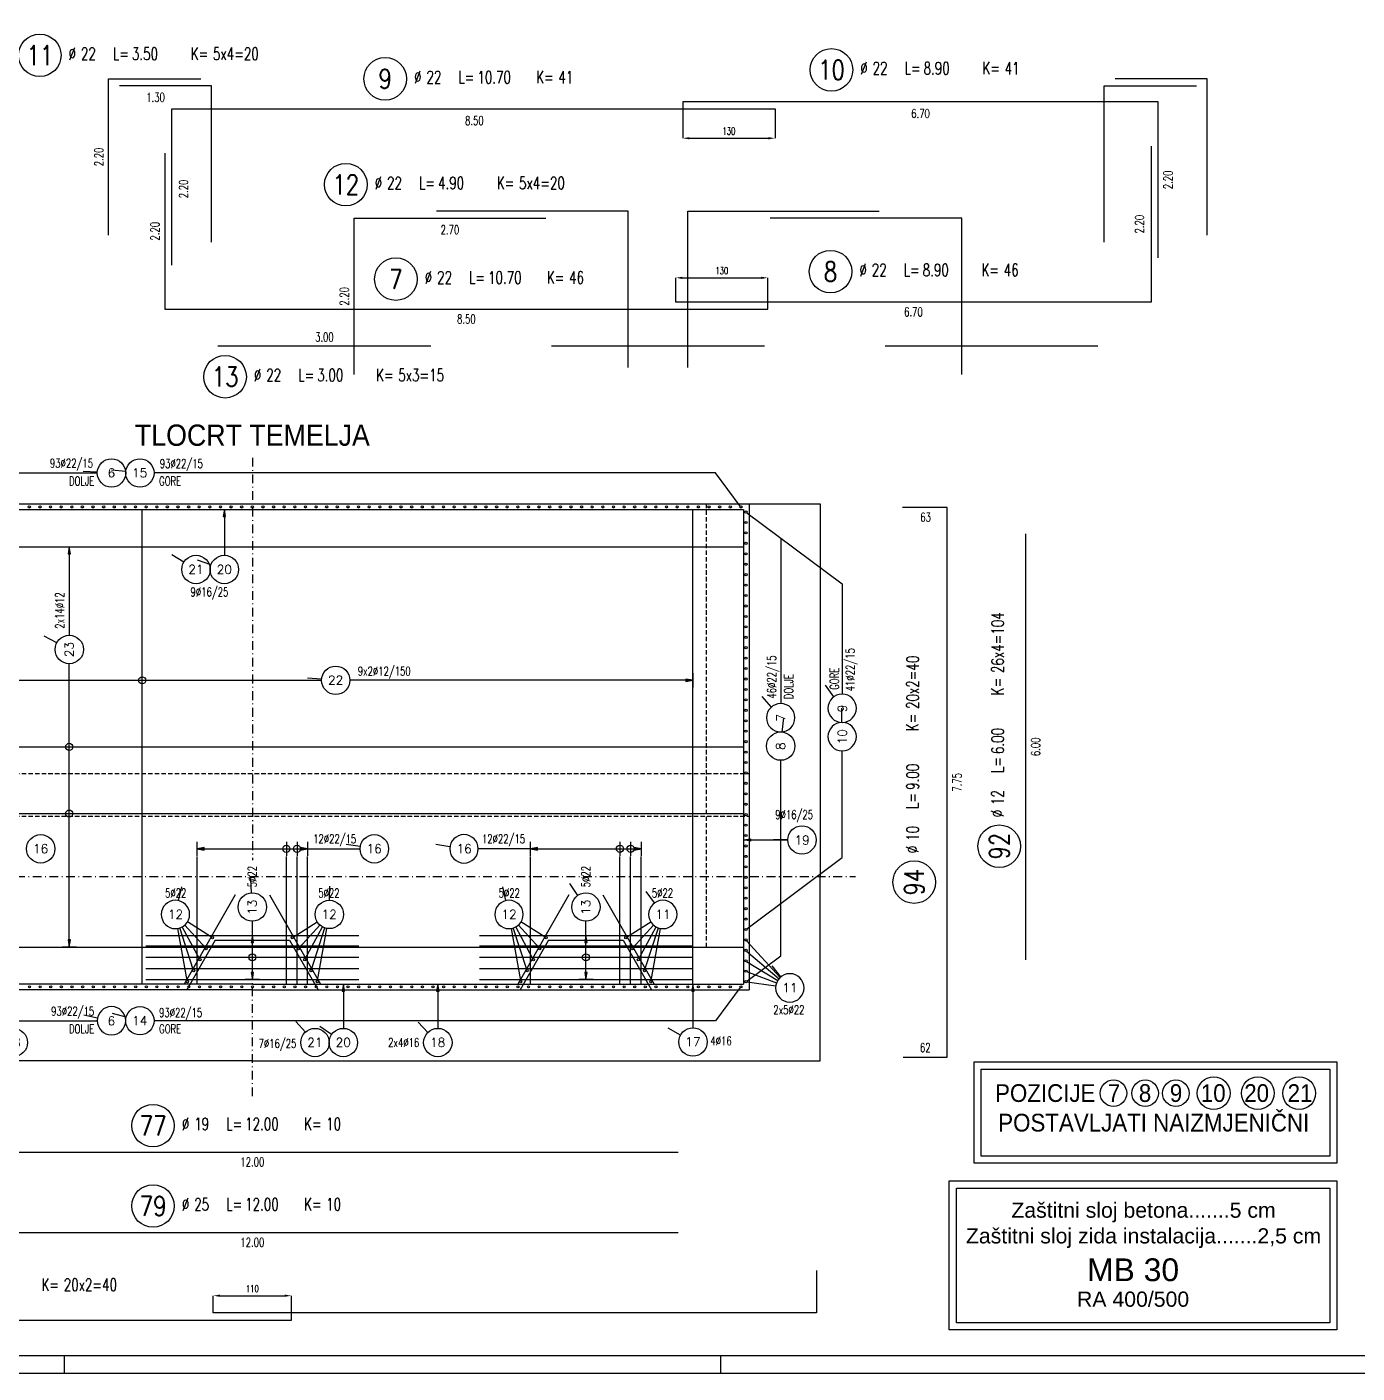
# Model space of a CAD drawing. Extents: x 0 to 12346, y 0 to 3567.
# Drawn here: x 7353 to 9227, y 0 to 1897 of the extents above; entities that cross this region are included whole.
import ezdxf
from ezdxf.enums import TextEntityAlignment as Align

# ---------------------------------------------------------------- set-up
doc = ezdxf.new("R2010")
doc.units = 0
doc.header["$LTSCALE"] = 50
doc.header["$PDMODE"] = 34
doc.header["$PDSIZE"] = 5
doc.linetypes.add('CENTER', pattern=[0.47, 0.25, -0.1, 0.02, -0.1])
doc.linetypes.add('HIDDEN2', pattern=[0.1875, 0.125, -0.0625])
doc.layers.get('DEFPOINTS').update_dxf_attribs({"linetype": 'CONTINUOUS'})
for name, color, linetype in [('ARM', 1, 'CONTINUOUS'), ('ARM-I', 6, 'CONTINUOUS'), ('BETON', 7, 'CONTINUOUS'), ('BETON tan', 40, 'CONTINUOUS'), ('CRTICA', 7, 'CONTINUOUS'), ('FILE', 8, 'CONTINUOUS'), ('KOTE', 4, 'CONTINUOUS'), ('NEVIDLJIVO', 9, 'HIDDEN2'), ('OSI', 2, 'CENTER'), ('TANKO', 8, 'CONTINUOUS'), ('TEKST', 7, 'CONTINUOUS')]:
    doc.layers.add(name, color=color, linetype=linetype)
doc.styles.add('KOTE', font='romans.shx', dxfattribs={"width": 0.7})
doc.styles.add('NASLOV', font='ARIAL.TTF')
doc.styles.get("Standard").update_dxf_attribs({"font": 'romans.shx', "width": 0.9})
doc.dimstyles.new('M-50', dxfattribs={"dimscale": 50, "dimtxt": 0.2, "dimasz": 0.185, "dimexe": 0, "dimexo": 0, "dimgap": 0.1, "dimtad": 1, "dimdec": 0, "dimzin": 0, "dimdsep": 46, "dimtxsty": 'KOTE', "dimcen": 0.09, "dimclrd": 256, "dimclre": 256, "dimclrt": 2, "dimadec": 0, "dimazin": 0, "dimtfac": 1, "dimtdec": 0, "dimtix": 1, "dimtmove": 2, "dimatfit": 3, "dimfxl": 0, "dimtolj": 1, "dimtzin": 0, "dimarcsym": 0})

# ---------------------------------------------------------------- blocks, each defined once
blk = doc.blocks.new('*D348')
at = {"layer": 'DEFPOINTS', "color": 0}
for p in [(8397.2, 1543.5), (8267.2, 1509.1), (8397.2, 1499.1)]:
    blk.add_point(p, dxfattribs=at)
at = {"layer": 'TANKO', "lineweight": -2}
for p, q in [((8267.2, 1509.1), (8267.2, 1543.5)), ((8276.4, 1543.5), (8387.9, 1543.5)), ((8397.2, 1499.1), (8397.2, 1543.5))]:
    blk.add_line(p, q, dxfattribs=at)
at = {"layer": 'TANKO'}
for points in [[(8276.4, 1545), (8276.4, 1541.9), (8267.2, 1543.5)], [(8387.9, 1545), (8387.9, 1541.9), (8397.2, 1543.5)]]:
    blk.add_solid(points, dxfattribs=at)
at = {"layer": 'TANKO', "color": 2, "insert": (8332.2, 1553.5), "char_height": 10, "attachment_point": 5, "style": 'KOTE'}
blk.add_mtext('\\A1;130', dxfattribs=at)
blk = doc.blocks.new('POZ')
at = {"layer": 'ARM-I'}
blk.add_circle((0, 0), 0.6, dxfattribs=at)
at = {"layer": 'ARM', "width": 0.7}
for s, p in [('%%c', (0.814, -0.125)), ('L=', (2.064, -0.125)), ('K=', (4.256, -0.125))]:
    blk.add_text(s, height=0.35, dxfattribs=at).set_placement(p)
for tag, p in [('VA', (0.879, 0.435)), ('FI', (1.162, -0.13)), ('DUZ', (2.598, -0.13)), ('KOM', (4.881, -0.13))]:
    blk.add_attdef(tag, p, '', height=0.35, dxfattribs=at)
at = {"layer": 'ARM', "width": 0.7, "flags": 1}
for tag, p in [('TIP', (1.038, -0.896)), ('A', (1.162, -1.411)), ('B', (1.162, -1.918)), ('C', (1.162, -2.426)), ('D', (1.162, -2.934)), ('E', (1.162, -3.441)), ('F', (1.162, -3.949)), ('G', (1.162, -4.457)), ('H', (1.162, -4.964)), ('I', (1.162, -5.472)), ('J', (1.162, -5.98)), ('K', (1.162, -6.487)), ('L', (1.162, -6.995)), ('M', (1.162, -7.503)), ('N', (1.162, -8.011))]:
    blk.add_attdef(tag, p, '', height=0.35, dxfattribs=at)
at = {"layer": 'ARM-I', "width": 0.8}
blk.add_attdef('POZ', text='', height=0.55, dxfattribs=at).set_placement((0, 0), align=Align.MIDDLE)
blk = doc.blocks.new('*D349')
at = {"layer": 'DEFPOINTS', "color": 0}
for p in [(8277.2, 1791.5), (8407.2, 1781.5), (8407.2, 1740.2)]:
    blk.add_point(p, dxfattribs=at)
at = {"layer": 'TANKO', "lineweight": -2}
for p, q in [((8277.2, 1791.5), (8277.2, 1740.2)), ((8407.2, 1781.5), (8407.2, 1740.2)), ((8286.4, 1740.2), (8397.9, 1740.2))]:
    blk.add_line(p, q, dxfattribs=at)
at = {"layer": 'TANKO'}
for points in [[(8286.4, 1741.7), (8286.4, 1738.6), (8277.2, 1740.2)], [(8397.9, 1741.7), (8397.9, 1738.6), (8407.2, 1740.2)]]:
    blk.add_solid(points, dxfattribs=at)
at = {"layer": 'TANKO', "color": 2, "insert": (8342.2, 1750.2), "char_height": 10, "attachment_point": 5, "style": 'KOTE'}
blk.add_mtext('\\A1;130', dxfattribs=at)
blk = doc.blocks.new('*D365')
at = {"layer": 'DEFPOINTS', "color": 0}
for p in [(7725.7, 109), (7615.7, 84.7), (7725.7, 74.7)]:
    blk.add_point(p, dxfattribs=at)
at = {"layer": 'TANKO', "lineweight": -2}
for p, q in [((7615.7, 84.7), (7615.7, 109)), ((7624.9, 109), (7716.4, 109)), ((7725.7, 74.7), (7725.7, 109))]:
    blk.add_line(p, q, dxfattribs=at)
at = {"layer": 'TANKO'}
for points in [[(7624.9, 110.6), (7624.9, 107.5), (7615.7, 109)], [(7716.4, 110.6), (7716.4, 107.5), (7725.7, 109)]]:
    blk.add_solid(points, dxfattribs=at)
at = {"layer": 'TANKO', "color": 2, "insert": (7670.7, 119), "char_height": 10, "attachment_point": 5, "style": 'KOTE'}
blk.add_mtext('\\A1;110', dxfattribs=at)
blk = doc.blocks.new('P')
at = {"layer": 'KOTE'}
blk.add_circle((0, 0), 0.4, dxfattribs=at)
blk.add_attdef('P', text='', height=0.25, dxfattribs=at).set_placement((-0.004, 0.004), align=Align.MIDDLE)
blk = doc.blocks.new('S')
at = {"layer": 'KOTE', "color": 9}
blk.add_line((0, 1), (0, -1), dxfattribs=at)
blk.add_lwpolyline([(-1, 0.17), (-1, -0.17), (0, 0)], close=True, dxfattribs=at)
at = {"layer": 'KOTE', "color": 9, "linetype": 'ByBlock'}
blk.add_solid([(-1, 0.17), (-1, -0.17), (0, 0)], dxfattribs=at)
blk = doc.blocks.new('STR')
at = {"layer": 'KOTE', "color": 9}
blk.add_lwpolyline([(-1, 0.17), (-1, -0.17), (0, 0)], close=True, dxfattribs=at)
at = {"layer": 'KOTE', "color": 9, "linetype": 'ByBlock'}
blk.add_solid([(-1, 0.17), (-1, -0.17), (0, 0)], dxfattribs=at)

msp = doc.modelspace()

# ---------------------------------------------------------------- linework, layer by layer
at = {"layer": 'ARM'}
for p, q in [((6978.7, 1217), (8362.7, 1217)), ((7515.5, 548), (7515.5, 1217)), ((8291.3, 548), (8291.3, 1217)), ((8362.7, 1217), (8362.7, 548)), ((6978.7, 1164.5), (8362.7, 1164.5)), ((6978.7, 882.5), (8362.7, 882.5)), ((6978.7, 788.5), (8362.7, 788.5)), ((7592.7, 548), (7592.7, 728)), ((7718.6, 548), (7718.6, 728)), ((7733.6, 548), (7733.6, 728)), ((7748.6, 548), (7748.6, 728)), ((8062.7, 548), (8062.7, 728)), ((8188.6, 548), (8188.6, 728)), ((8203.6, 548), (8203.6, 728)), ((8218.6, 548), (8218.6, 728)), ((7646.6, 673.9), (7574.7, 548)), ((7694.7, 673.9), (7766.7, 548)), ((8116.6, 673.9), (8044.7, 548)), ((8164.7, 673.9), (8236.7, 548)), ((6978.7, 600.4), (8362.7, 600.4)), ((7670.7, 548), (6978.7, 548)), ((7670.7, 548), (8362.7, 548))]:
    msp.add_line(p, q, dxfattribs=at)
for points in [[(7520.7, 616.6), (7820.7, 616.6)], [(7990.7, 616.6), (8290.7, 616.6)], [(7520.7, 601.9), (7820.7, 601.9)], [(7990.7, 601.9), (8290.7, 601.9)], [(7520.7, 585.9), (7820.7, 585.9)], [(7520.7, 570.1), (7820.7, 570.1)], [(7990.7, 585.9), (8290.7, 585.9)], [(7990.7, 570.1), (8290.7, 570.1)], [(7520.7, 554.5), (7820.7, 554.5)], [(7990.7, 554.5), (8290.7, 554.5)]]:
    msp.add_lwpolyline(points, dxfattribs=at)
at = {"layer": 'ARM-I'}
for points in [[(7468.1, 1603.8), (7468.1, 1823.8), (7598.1, 1823.8)], [(9016.3, 1603.8), (9016.3, 1823.8), (8886.3, 1823.8)], [(7613.3, 1593.8), (7613.3, 1813.8), (7483.3, 1813.8)], [(8871, 1593.8), (8871, 1813.8), (9001, 1813.8)], [(8947.2, 1571.5), (8947.2, 1791.5), (8277.2, 1791.5)], [(7557.2, 1561.5), (7557.2, 1781.5), (8407.2, 1781.5)], [(8937.2, 1729.1), (8937.2, 1509.1), (8267.2, 1509.1)], [(7547.2, 1719.1), (7547.2, 1499.1), (8397.2, 1499.1)], [(8200.3, 1417.3), (8200.3, 1637.3), (7930.3, 1637.3)], [(8284.1, 1417.3), (8284.1, 1637.3), (8554.1, 1637.3)], [(7814.1, 1407.3), (7814.1, 1627.3), (8084.1, 1627.3)], [(8670.3, 1407.3), (8670.3, 1627.3), (8400.3, 1627.3)], [(7622.2, 1447.6), (7922.2, 1447.6)], [(8092.2, 1447.6), (8392.2, 1447.6)], [(8562.2, 1447.6), (8862.2, 1447.6)], [(8587.9, 445), (8649.9, 445), (8649.9, 1220), (8586.9, 1220)], [(8760.6, 582.5), (8760.6, 1182.5)], [(7070.7, 311.2), (8270.7, 311.2)], [(7070.7, 198), (8270.7, 198)], [(6875.7, 134.7), (6875.7, 74.7), (7725.7, 74.7)], [(8465.7, 144.7), (8465.7, 84.7), (7615.7, 84.7)]]:
    msp.add_lwpolyline(points, dxfattribs=at)
at = {"layer": 'BETON'}
for p, q in [((6970.7, 1225), (8370.7, 1225)), ((8370.7, 1225), (8370.7, 700)), ((8370.7, 700), (8370.7, 540)), ((7618.2, 610), (7578.2, 540)), ((7618.2, 610), (7723.2, 610)), ((7723.2, 610), (7763.2, 540)), ((8088.2, 610), (8048.2, 540)), ((8088.2, 610), (8193.2, 610)), ((8193.2, 610), (8233.2, 540)), ((7670.7, 540), (6970.7, 540)), ((7670.7, 540), (8370.7, 540))]:
    msp.add_line(p, q, dxfattribs=at)
for points in [[(0, 0), (10180.8, 0), (10180.8, 3566.7), (0, 3566.7)], [(125, 25), (10155.8, 25), (10155.8, 3541.7), (125, 3541.7)], [(8687.9, 438.4), (9198.8, 438.4), (9198.8, 295.7), (8687.9, 295.7)], [(8697.8, 428.4), (9188.8, 428.4), (9188.8, 305.7), (8697.8, 305.7)], [(8652.7, 270.8), (9198.8, 270.8), (9198.8, 60.9), (8652.7, 60.9)], [(8662.7, 260.8), (9188.8, 260.8), (9188.8, 70.9), (8662.7, 70.9)]]:
    msp.add_lwpolyline(points, close=True, dxfattribs=at)
at = {"layer": 'BETON tan'}
for p, q in [((8370.7, 1225), (8470.7, 1225)), ((8470.7, 1225), (8470.7, 700)), ((8470.7, 440), (8470.7, 700)), ((7670.7, 440), (6870.7, 440)), ((7670.7, 440), (8470.7, 440))]:
    msp.add_line(p, q, dxfattribs=at)
at = {"layer": 'CRTICA'}
for p, q in [((7492.3, 1270.5), (7472.4, 1272.5)), ((7452.3, 1269.6), (7432.3, 1270.6)), ((7574.2, 1142.7), (7557, 1152.9)), ((7612.4, 1139), (7593.6, 1145.5)), ((7395.1, 1029.2), (7377.4, 1038.7)), ((7768.3, 977.8), (7748.3, 979.3)), ((8490, 953.1), (8478.3, 969.3)), ((8402.1, 938.6), (8388.9, 953.6)), ((8501.5, 916.9), (8501.1, 936.9)), ((8417.3, 903.4), (8419.4, 923.3)), ((7822.7, 741.9), (7802.9, 744.9)), ((7949.1, 741.8), (7929.3, 744.7)), ((8425.1, 751.5), (8405.1, 751.6)), ((7566.8, 665.8), (7571.3, 685.3)), ((7669.6, 676.7), (7668.6, 696.7)), ((7779.5, 666.3), (7780, 686.3)), ((8027.9, 665.8), (8023.5, 685.3)), ((8129.4, 673.2), (8118.2, 689.8)), ((8237.3, 662.5), (8225.6, 678.7)), ((8415.5, 558.4), (8403, 574)), ((7452.6, 500.3), (7433, 504.2)), ((7492.9, 501.5), (7473.5, 506.5)), ((7745.4, 480.5), (7731.9, 495.3)), ((7918, 480.1), (7904.1, 494.4)), ((7782.4, 477), (7765.8, 488.3)), ((8274.1, 476.4), (8256.7, 486.2))]:
    msp.add_line(p, q, dxfattribs=at)
at = {"layer": 'FILE'}
for p, q in [((7405.8, 0), (7405.8, 25)), ((8330.8, 0), (8330.8, 25))]:
    msp.add_line(p, q, dxfattribs=at)
at = {"layer": 'KOTE', "color": 9}
for p, q in [((7718.6, 748.8), (7718.6, 728.8)), ((7733.6, 748.8), (7733.6, 728.8)), ((8188.6, 748.8), (8188.6, 728.8)), ((8203.6, 748.8), (8203.6, 728.8))]:
    msp.add_line(p, q, dxfattribs=at)
at = {"layer": 'KOTE'}
for centre, radius in [((7356.4, 1220.6), 1.5), ((7371.4, 1220.6), 1.5), ((7386.3, 1220.6), 1.5), ((7401.3, 1220.6), 1.5), ((7416.3, 1220.6), 1.5), ((7431.2, 1220.6), 1.5), ((7446.2, 1220.6), 1.5), ((7461.2, 1220.6), 1.5), ((7476.1, 1220.6), 1.5), ((7491.1, 1220.6), 1.5), ((7506.1, 1220.6), 1.5), ((7521, 1220.6), 1.5), ((7536, 1220.6), 1.5), ((7550.9, 1220.6), 1.5), ((7565.9, 1220.6), 1.5), ((7580.9, 1220.6), 1.5), ((7595.8, 1220.6), 1.5), ((7610.8, 1220.6), 1.5), ((7625.8, 1220.6), 1.5), ((7640.7, 1220.6), 1.5), ((7655.7, 1220.6), 1.5), ((7670.7, 1220.6), 1.5), ((7685.6, 1220.6), 1.5), ((7700.6, 1220.6), 1.5), ((7715.6, 1220.6), 1.5), ((7730.5, 1220.6), 1.5), ((7745.5, 1220.6), 1.5), ((7760.5, 1220.6), 1.5), ((7775.4, 1220.6), 1.5), ((7790.4, 1220.6), 1.5), ((7805.4, 1220.6), 1.5), ((7820.3, 1220.6), 1.5), ((7835.3, 1220.6), 1.5), ((7850.3, 1220.6), 1.5), ((7865.2, 1220.6), 1.5), ((7880.2, 1220.6), 1.5), ((7895.1, 1220.6), 1.5), ((7910.1, 1220.6), 1.5), ((7925.1, 1220.6), 1.5), ((7940, 1220.6), 1.5), ((7955, 1220.6), 1.5), ((7970, 1220.6), 1.5), ((7984.9, 1220.6), 1.5), ((7999.9, 1220.6), 1.5), ((8014.9, 1220.6), 1.5), ((8029.8, 1220.6), 1.5), ((8044.8, 1220.6), 1.5), ((8059.8, 1220.6), 1.5), ((8074.7, 1220.6), 1.5), ((8089.7, 1220.6), 1.5), ((8104.7, 1220.6), 1.5), ((8119.6, 1220.6), 1.5), ((8134.6, 1220.6), 1.5), ((8149.6, 1220.6), 1.5), ((8164.5, 1220.6), 1.5), ((8179.5, 1220.6), 1.5), ((8194.5, 1220.6), 1.5), ((8209.4, 1220.6), 1.5), ((8224.4, 1220.6), 1.5), ((8239.3, 1220.6), 1.5), ((8254.3, 1220.6), 1.5), ((8269.3, 1220.6), 1.5), ((8284.2, 1220.6), 1.5), ((8299.2, 1220.6), 1.5), ((8314.2, 1220.6), 1.5), ((8329.1, 1220.6), 1.5), ((8344.1, 1220.6), 1.5), ((8359.1, 1220.6), 1.5), ((8366.3, 1213.4), 1.5), ((8366.3, 1198.7), 1.5), ((8366.3, 1184), 1.5), ((8366.3, 1169.3), 1.5), ((8366.3, 1154.6), 1.5), ((8366.3, 1139.8), 1.5), ((8366.3, 1125.1), 1.5), ((8366.3, 1110.4), 1.5), ((8366.3, 1095.7), 1.5), ((8366.3, 1081), 1.5), ((8366.3, 1066.3), 1.5), ((8366.3, 1051.6), 1.5), ((8366.3, 1036.9), 1.5), ((8366.3, 1022.2), 1.5), ((8366.3, 1007.5), 1.5), ((8366.3, 992.8), 1.5), ((7515.5, 976.3), 5), ((8366.3, 978.1), 1.5), ((8366.3, 963.4), 1.5), ((8366.3, 948.7), 1.5), ((8366.3, 934), 1.5), ((8366.3, 919.2), 1.5), ((8366.3, 904.5), 1.5), ((7412.7, 882.5), 5), ((8366.3, 889.8), 1.5), ((8366.3, 875.1), 1.5), ((8366.3, 860.4), 1.5), ((8366.3, 845.7), 1.5), ((8366.3, 831), 1.5), ((8366.3, 816.3), 1.5), ((8366.3, 801.6), 1.5), ((7412.7, 788.5), 5), ((8366.3, 786.9), 1.5), ((8366.3, 772.2), 1.5), ((8366.3, 757.5), 1.5), ((7718.6, 738.8), 5), ((7733.6, 738.8), 5), ((8188.6, 738.8), 5), ((8203.6, 738.8), 5), ((8366.3, 742.8), 1.5), ((8366.3, 728.1), 1.5), ((8366.3, 713.4), 1.5), ((8366.3, 698.6), 1.5), ((8366.3, 683.9), 1.5), ((8366.3, 669.2), 1.5), ((8366.3, 654.5), 1.5), ((8366.3, 639.8), 1.5), ((8366.3, 625.1), 1.5), ((7614.6, 613.6), 1.5), ((7726.8, 613.6), 1.5), ((8084.6, 613.6), 1.5), ((8196.8, 613.6), 1.5), ((8366.3, 610.4), 1.5), ((7605.7, 598.1), 1.5), ((7670.7, 585.9), 5), ((7735.6, 598.1), 1.5), ((8075.7, 598.1), 1.5), ((8140.7, 585.9), 5), ((8205.6, 598.1), 1.5), ((8366.3, 595.7), 1.5), ((7596.9, 582.6), 1.5), ((7744.5, 582.6), 1.5), ((8066.9, 582.6), 1.5), ((8214.5, 582.6), 1.5), ((8366.3, 581), 1.5), ((7579.1, 551.6), 1.5), ((7588, 567.1), 1.5), ((7753.3, 567.1), 1.5), ((7762.2, 551.6), 1.5), ((8049.1, 551.6), 1.5), ((8058, 567.1), 1.5), ((8223.3, 567.1), 1.5), ((8232.2, 551.6), 1.5), ((8366.3, 566.3), 1.5), ((8366.3, 551.6), 1.5), ((7356.7, 544.4), 1.5), ((7371.7, 544.4), 1.5), ((7386.6, 544.4), 1.5), ((7401.6, 544.4), 1.5), ((7416.6, 544.4), 1.5), ((7431.5, 544.4), 1.5), ((7446.5, 544.4), 1.5), ((7461.4, 544.4), 1.5), ((7476.4, 544.4), 1.5), ((7491.4, 544.4), 1.5), ((7506.3, 544.4), 1.5), ((7521.3, 544.4), 1.5), ((7536.2, 544.4), 1.5), ((7551.2, 544.4), 1.5), ((7566.2, 544.4), 1.5), ((7581.1, 544.4), 1.5), ((7596.1, 544.4), 1.5), ((7611, 544.4), 1.5), ((7626, 544.4), 1.5), ((7641, 544.4), 1.5), ((7655.9, 544.4), 1.5), ((7670.9, 544.4), 1.5), ((7685.8, 544.4), 1.5), ((7700.8, 544.4), 1.5), ((7715.8, 544.4), 1.5), ((7730.7, 544.4), 1.5), ((7745.7, 544.4), 1.5), ((7760.7, 544.4), 1.5), ((7775.6, 544.4), 1.5), ((7790.6, 544.4), 1.5), ((7805.5, 544.4), 1.5), ((7820.5, 544.4), 1.5), ((7835.5, 544.4), 1.5), ((7850.4, 544.4), 1.5), ((7865.4, 544.4), 1.5), ((7880.3, 544.4), 1.5), ((7895.3, 544.4), 1.5), ((7910.3, 544.4), 1.5), ((7925.2, 544.4), 1.5), ((7940.2, 544.4), 1.5), ((7955.1, 544.4), 1.5), ((7970.1, 544.4), 1.5), ((7985.1, 544.4), 1.5), ((8000, 544.4), 1.5), ((8015, 544.4), 1.5), ((8029.9, 544.4), 1.5), ((8044.9, 544.4), 1.5), ((8059.9, 544.4), 1.5), ((8074.8, 544.4), 1.5), ((8089.8, 544.4), 1.5), ((8104.7, 544.4), 1.5), ((8119.7, 544.4), 1.5), ((8134.7, 544.4), 1.5), ((8149.6, 544.4), 1.5), ((8164.6, 544.4), 1.5), ((8179.5, 544.4), 1.5), ((8194.5, 544.4), 1.5), ((8209.5, 544.4), 1.5), ((8224.4, 544.4), 1.5), ((8239.4, 544.4), 1.5), ((8254.3, 544.4), 1.5), ((8269.3, 544.4), 1.5), ((8284.3, 544.4), 1.5), ((8299.2, 544.4), 1.5), ((8314.2, 544.4), 1.5), ((8329.2, 544.4), 1.5), ((8344.1, 544.4), 1.5), ((8359.1, 544.4), 1.5)]:
    msp.add_circle(centre, radius, dxfattribs=at)
at = {"layer": 'NEVIDLJIVO'}
for p, q in [((8310.7, 600), (8310.7, 1225)), ((6970.7, 845), (8370.7, 845)), ((6970.7, 785), (8370.7, 785)), ((7030.7, 600), (8310.7, 600))]:
    msp.add_line(p, q, dxfattribs=at)
at = {"layer": 'OSI'}
for p, q in [((7670.7, 1290), (7670.7, 723)), ((6820.7, 700), (8520.7, 700)), ((7670.7, 390), (7670.7, 636.7))]:
    msp.add_line(p, q, dxfattribs=at)
at = {"layer": 'TANKO'}
for p, q in [((7017.9, 1268.5), (7452.2, 1268.5)), ((8323.4, 1268.5), (7532.2, 1268.5)), ((8358.2, 1221.8), (8323.4, 1268.5)), ((7631.3, 1217), (7631.3, 1152.4)), ((8367.5, 1212.5), (8415.2, 1176.8)), ((8367.5, 1212.5), (8501.8, 1112.1)), ((8415.2, 1176.8), (8415.2, 943.5)), ((7412.7, 1164.5), (7412.7, 1039.7)), ((8501.8, 1112.1), (8501.8, 956.9)), ((7412.7, 600.4), (7412.7, 999.7)), ((7050.1, 976.3), (7768.2, 976.3)), ((8291.3, 976.3), (7808.2, 976.3)), ((8501.8, 726.4), (8501.8, 876.9)), ((8415.2, 588.2), (8415.2, 863.5)), ((8362.7, 751.3), (8425.1, 751.3)), ((7592.7, 738.8), (7748.6, 738.8)), ((7748.6, 738.8), (7822.5, 738.8)), ((8062.7, 738.8), (7988.9, 738.8)), ((8062.7, 738.8), (8218.6, 738.8)), ((8367.5, 626), (8501.8, 726.4)), ((7578.9, 553.1), (7565.8, 626.6)), ((7587.5, 568.5), (7568.4, 627.3)), ((7596.1, 583.9), (7571.8, 628.7)), ((7604.7, 599.2), (7575.6, 631.4)), ((7613.3, 614.4), (7579.2, 635.7)), ((7670.7, 616.6), (7670.7, 636.7)), ((7728, 614.4), (7762.1, 635.7)), ((7736.6, 599.2), (7765.7, 631.4)), ((7745.2, 583.9), (7769.5, 628.7)), ((7753.8, 568.5), (7772.9, 627.3)), ((7762.5, 553.1), (7775.6, 626.6)), ((8048.9, 553.1), (8035.8, 626.6)), ((8057.5, 568.5), (8038.4, 627.3)), ((8066.1, 583.9), (8041.8, 628.7)), ((8074.7, 599.2), (8045.6, 631.4)), ((8083.3, 614.4), (8049.2, 635.7)), ((8140.7, 616.6), (8140.7, 636.7)), ((8198, 614.4), (8232.1, 635.7)), ((8206.6, 599.2), (8235.7, 631.4)), ((8215.2, 583.9), (8239.5, 628.7)), ((8223.8, 568.5), (8242.9, 627.3)), ((8232.5, 553.1), (8245.6, 626.6)), ((7670.7, 554.5), (7670.7, 616.6)), ((8140.7, 554.5), (8140.7, 616.6)), ((8366.9, 609.3), (8414.5, 557.5)), ((8367, 594.7), (8412.8, 555.8)), ((8367.5, 552.5), (8415.2, 588.2)), ((8367.1, 580.2), (8411, 553.3)), ((8367.2, 565.8), (8409.3, 549.9)), ((8367.3, 551.4), (8408.2, 545.6)), ((7798.9, 548), (7798.9, 485.8)), ((7932, 548), (7932, 485.8)), ((8291.5, 548), (8291.5, 486.6)), ((8358.2, 543.2), (8323.4, 496.5)), ((7017.9, 496.5), (7452.2, 496.5)), ((8323.4, 496.5), (7532.2, 496.5))]:
    msp.add_line(p, q, dxfattribs=at)
for centre, radius in [((9025.2, 394.4), 23.1), ((9087.4, 394.4), 23.1), ((9145.7, 394.4), 23.1), ((8884, 394.4), 18.7), ((8928.6, 394.4), 18.7), ((8971.9, 394.4), 18.7)]:
    msp.add_circle(centre, radius, dxfattribs=at)

# ---------------------------------------------------------------- block references
at = {"layer": 'KOTE', "xscale": 50, "yscale": 50, "zscale": 50}
for p, values in [((7371.1, 1857), {'POZ': '11', 'FI': '22', 'DUZ': '3.50', 'KOM': '5x4=20'}), ((8486.6, 1836.5), {'POZ': '10', 'FI': '22', 'DUZ': '8.90', 'KOM': '41'}), ((7857.9, 1823.9), {'POZ': '9', 'FI': '22', 'DUZ': '10.70', 'KOM': '41'}), ((7802.4, 1674.8), {'POZ': '12', 'FI': '22', 'DUZ': '4.90', 'KOM': '5x4=20'}), ((8485.4, 1552.2), {'POZ': '8', 'FI': '22', 'DUZ': '8.90', 'KOM': '46'}), ((7872.9, 1541.6), {'POZ': '7', 'FI': '22', 'DUZ': '10.70', 'KOM': '46'}), ((7632.2, 1404.1), {'POZ': '13', 'FI': '22', 'DUZ': '3.00', 'KOM': '5x3=15'}), ((7530.7, 348.7), {'POZ': '77', 'FI': '19', 'DUZ': '12.00', 'KOM': '10'}), ((7530.7, 235.5), {'POZ': '79', 'FI': '25', 'DUZ': '12.00', 'KOM': '10'}), ((7160.9, 122.2), {'POZ': '93', 'FI': '10', 'DUZ': '9.10', 'KOM': '20x2=40'})]:
    msp.add_blockref('POZ', p, dxfattribs=at).add_auto_attribs(values)
at = {"layer": 'KOTE'}
ref = msp.add_blockref('P', (7472.2, 1268.5), dxfattribs=dict(at, xscale=50, yscale=50, zscale=50))
ref.add_attrib('P', '6', dxfattribs={"height": 12.5}).set_placement((7472, 1268.7), align=Align.MIDDLE)
ref = msp.add_blockref('P', (7512.2, 1268.5), dxfattribs=dict(at, xscale=50, yscale=50, zscale=50))
ref.add_attrib('P', '15', dxfattribs={"height": 12.5}).set_placement((7512, 1268.7), align=Align.MIDDLE)
at = {"layer": 'KOTE', "xscale": 10, "yscale": 10, "zscale": 10}
for name, p, rotation in [('STR', (7631.3, 1217), 90), ('S', (7412.7, 1164.5), 90), ('S', (7592.7, 738.8), 180), ('S', (8062.7, 738.8), 180), ('S', (7412.7, 600.4), 270), ('S', (7670.7, 616.6), 90), ('S', (8140.7, 616.6), 90), ('S', (7670.7, 554.5), 270), ('S', (8140.7, 554.5), 270), ('STR', (7798.9, 548), 90), ('STR', (7932, 548), 90), ('STR', (8291.5, 548), 90)]:
    msp.add_blockref(name, p, dxfattribs=dict(at, rotation=rotation))
at = {"layer": 'KOTE'}
ref = msp.add_blockref('P', (7591.3, 1132.4), dxfattribs=dict(at, xscale=50, yscale=50, zscale=50))
ref.add_attrib('P', '21', dxfattribs={"height": 12.5}).set_placement((7591.2, 1132.6), align=Align.MIDDLE)
ref = msp.add_blockref('P', (7631.3, 1132.4), dxfattribs=dict(at, xscale=50, yscale=50, zscale=50))
ref.add_attrib('P', '20', dxfattribs={"height": 12.5}).set_placement((7631.2, 1132.6), align=Align.MIDDLE)
at = {"layer": 'KOTE', "xscale": 50, "yscale": 50, "zscale": 50, "rotation": 90}
for p, values in [((8723.1, 742.5), {'POZ': '92', 'FI': '12', 'DUZ': '6.00', 'KOM': '26x4=104'}), ((8603.3, 691.9), {'POZ': '94', 'FI': '10', 'DUZ': '9.00', 'KOM': '20x2=40'})]:
    msp.add_blockref('POZ', p, dxfattribs=at).add_auto_attribs(values)
at = {"layer": 'KOTE'}
ref = msp.add_blockref('P', (7412.7, 1019.7), dxfattribs=dict(at, xscale=50, yscale=50, zscale=50, rotation=90))
ref.add_attrib('P', '23', dxfattribs={"height": 12.5, "rotation": 90}).set_placement((7412.5, 1019.6), align=Align.MIDDLE)
ref = msp.add_blockref('P', (7788.2, 976.3), dxfattribs=dict(at, xscale=50, yscale=50, zscale=50))
ref.add_attrib('P', '22', dxfattribs={"height": 12.5}).set_placement((7788, 976.5), align=Align.MIDDLE)
at = {"layer": 'KOTE', "yscale": 10, "zscale": 10}
for name, p, xscale in [('S', (8291.3, 976.3), 10), ('S', (7748.6, 738.8), 10), ('S', (8218.6, 738.8), 10), ('STR', (8362.7, 751.3), -10)]:
    msp.add_blockref(name, p, dxfattribs=dict(at, xscale=xscale))
at = {"layer": 'KOTE'}
ref = msp.add_blockref('P', (8501.8, 936.9), dxfattribs=dict(at, xscale=-50, yscale=50, zscale=50, rotation=270))
ref.add_attrib('P', '9', dxfattribs={"height": 12.5, "rotation": 90}).set_placement((8502, 936.7), align=Align.MIDDLE)
ref = msp.add_blockref('P', (8415.2, 923.5), dxfattribs=dict(at, xscale=-50, yscale=50, zscale=50, rotation=270))
ref.add_attrib('P', '7', dxfattribs={"height": 12.5, "rotation": 90}).set_placement((8415.4, 923.4), align=Align.MIDDLE)
ref = msp.add_blockref('P', (8501.8, 896.9), dxfattribs=dict(at, xscale=-50, yscale=50, zscale=50, rotation=270))
ref.add_attrib('P', '10', dxfattribs={"height": 12.5, "rotation": 90}).set_placement((8502, 896.7), align=Align.MIDDLE)
ref = msp.add_blockref('P', (8415.2, 883.5), dxfattribs=dict(at, xscale=50, yscale=50, zscale=50, rotation=90))
ref.add_attrib('P', '8', dxfattribs={"height": 12.5, "rotation": 90}).set_placement((8415, 883.4), align=Align.MIDDLE)
ref = msp.add_blockref('P', (7372.5, 738.8), dxfattribs=dict(at, xscale=50, yscale=50, zscale=50))
ref.add_attrib('P', '16', dxfattribs={"height": 12.5}).set_placement((7372.3, 739), align=Align.MIDDLE)
ref = msp.add_blockref('P', (7842.5, 738.8), dxfattribs=dict(at, xscale=50, yscale=50, zscale=50))
ref.add_attrib('P', '16', dxfattribs={"height": 12.5}).set_placement((7842.3, 739), align=Align.MIDDLE)
ref = msp.add_blockref('P', (7968.9, 738.8), dxfattribs=dict(at, xscale=-50, yscale=50, zscale=50))
ref.add_attrib('P', '16', dxfattribs={"height": 12.5}).set_placement((7969.1, 739), align=Align.MIDDLE)
ref = msp.add_blockref('P', (8445.1, 751.3), dxfattribs=dict(at, xscale=50, yscale=50, zscale=50, rotation=180.0000909197648))
ref.add_attrib('P', '19', dxfattribs={"height": 12.5, "rotation": 0.0001}).set_placement((8445.3, 751.1), align=Align.MIDDLE)
ref = msp.add_blockref('P', (7562.3, 646.3), dxfattribs=dict(at, xscale=-50, yscale=50, zscale=50))
ref.add_attrib('P', '12', dxfattribs={"height": 12.5}).set_placement((7562.4, 646.5), align=Align.MIDDLE)
ref = msp.add_blockref('P', (7670.7, 656.7), dxfattribs=dict(at, xscale=50, yscale=50, zscale=50, rotation=90))
ref.add_attrib('P', '13', dxfattribs={"height": 12.5, "rotation": 90}).set_placement((7670.5, 656.5), align=Align.MIDDLE)
ref = msp.add_blockref('P', (7779.1, 646.3), dxfattribs=dict(at, xscale=50, yscale=50, zscale=50))
ref.add_attrib('P', '12', dxfattribs={"height": 12.5}).set_placement((7778.9, 646.5), align=Align.MIDDLE)
ref = msp.add_blockref('P', (8032.3, 646.3), dxfattribs=dict(at, xscale=-50, yscale=50, zscale=50))
ref.add_attrib('P', '12', dxfattribs={"height": 12.5}).set_placement((8032.4, 646.5), align=Align.MIDDLE)
ref = msp.add_blockref('P', (8140.7, 656.7), dxfattribs=dict(at, xscale=50, yscale=50, zscale=50, rotation=90))
ref.add_attrib('P', '13', dxfattribs={"height": 12.5, "rotation": 90}).set_placement((8140.5, 656.5), align=Align.MIDDLE)
ref = msp.add_blockref('P', (8249.1, 646.3), dxfattribs=dict(at, xscale=-50, yscale=50, zscale=50))
ref.add_attrib('P', '11', dxfattribs={"height": 12.5}).set_placement((8249.3, 646.5), align=Align.MIDDLE)
ref = msp.add_blockref('P', (8428, 542.8), dxfattribs=dict(at, xscale=-50, yscale=50, zscale=50))
ref.add_attrib('P', '11', dxfattribs={"height": 12.5}).set_placement((8428.2, 543), align=Align.MIDDLE)
ref = msp.add_blockref('P', (7472.2, 496.5), dxfattribs=dict(at, xscale=-50, yscale=50, zscale=50, rotation=180.0000000000025))
ref.add_attrib('P', '6', dxfattribs={"height": 12.5}).set_placement((7472, 496.3), align=Align.MIDDLE)
ref = msp.add_blockref('P', (7512.2, 496.5), dxfattribs=dict(at, xscale=50, yscale=50, zscale=50))
ref.add_attrib('P', '14', dxfattribs={"height": 12.5}).set_placement((7512, 496.7), align=Align.MIDDLE)
ref = msp.add_blockref('P', (7333.8, 465.8), dxfattribs=dict(at, xscale=50, yscale=50, zscale=50))
ref.add_attrib('P', '18', dxfattribs={"height": 12.5}).set_placement((7333.6, 466), align=Align.MIDDLE)
ref = msp.add_blockref('P', (7758.9, 465.8), dxfattribs=dict(at, xscale=50, yscale=50, zscale=50))
ref.add_attrib('P', '21', dxfattribs={"height": 12.5}).set_placement((7758.7, 466), align=Align.MIDDLE)
ref = msp.add_blockref('P', (7798.9, 465.8), dxfattribs=dict(at, xscale=50, yscale=50, zscale=50))
ref.add_attrib('P', '20', dxfattribs={"height": 12.5}).set_placement((7798.7, 466), align=Align.MIDDLE)
ref = msp.add_blockref('P', (7932, 465.8), dxfattribs=dict(at, xscale=50, yscale=50, zscale=50))
ref.add_attrib('P', '18', dxfattribs={"height": 12.5}).set_placement((7931.8, 466), align=Align.MIDDLE)
ref = msp.add_blockref('P', (8291.5, 466.6), dxfattribs=dict(at, xscale=50, yscale=50, zscale=50))
ref.add_attrib('P', '17', dxfattribs={"height": 12.5}).set_placement((8291.4, 466.8), align=Align.MIDDLE)

# ---------------------------------------------------------------- texts
at = {"layer": 'KOTE', "style": 'KOTE', "width": 0.7}
for s, p in [('1.30', (7534.3, 1797.8)), ('8.50', (7983.5, 1765)), ('6.70', (8612.2, 1775.1)), ('2.70', (7949.1, 1611.2)), ('6.70', (8602.2, 1495.4)), ('8.50', (7972.2, 1485.4)), ('3.00', (7772.2, 1460)), ('93%%c22/15', (7570.6, 1280.8)), ('63', (8619.4, 1206.2)), ('9%%c16/25', (7610.2, 1099.9)), ('9x2%%c12/150', (7856.5, 988.3)), ('12%%c22/15', (7786.7, 751.9)), ('12%%c22/15', (8024.6, 751.9)), ('5%%c22', (7562.7, 676.5)), ('5%%c22', (7778.6, 676.5)), ('5%%c22', (8032.7, 676.5)), ('5%%c22', (8248.6, 676.5)), ('93%%c22/15', (7569.6, 507.1)), ('2x5%%c22', (8426.7, 511.9)), ('4%%C16', (8331.1, 468.2)), ('7%%c16/25', (7706.1, 463.6)), ('2x4%%c16', (7884, 465.8)), ('62', (8618.9, 458.7)), ('12.00', (7670.7, 297.5)), ('12.00', (7670.7, 184.3))]:
    msp.add_text(s, height=12.5, dxfattribs=at).set_placement(p, align=Align.MIDDLE)
for s, p in [('2.20', (7454.3, 1713.8)), ('2.20', (8960.9, 1681.5)), ('2.20', (7573.7, 1668.7)), ('2.20', (7533.4, 1609.1)), ('2.20', (8920.7, 1619.1)), ('2.20', (7800.3, 1517.3)), ('2x14%%c12', (7399.3, 1074.6)), ('6.00', (8774.3, 882.5)), ('7.75', (8663.6, 832.5)), ('5%%c22', (7670.5, 699.6)), ('5%%c22', (8140.5, 699.6))]:
    msp.add_text(s, height=12.5, rotation=90, dxfattribs=at).set_placement(p, align=Align.MIDDLE)
for s, p in [('93%%c22/15', (7446.2, 1276)), ('DOLJE', (7447.9, 1250.8)), ('GORE', (7570.4, 1250.8)), ('93%%c22/15', (7447.9, 503.7)), ('DOLJE', (7447.9, 478.8)), ('GORE', (7570.4, 478.8))]:
    msp.add_text(s, height=12.5, dxfattribs=at).set_placement(p, align=Align.RIGHT)
for s, rotation, p in [('46%%c22/15', 90, (8408.6, 950.5)), ('41%%c22/15', 90, (8519.2, 960.8)), ('GORE', 90, (8497, 962.9)), ('DOLJE', 90, (8432.5, 949.5)), ('9%%c16/25', 0.0001, (8407.5, 780.7))]:
    msp.add_text(s, height=12.5, rotation=rotation, dxfattribs=at).set_placement(p)
at = {"layer": 'TEKST', "style": 'NASLOV'}
for s, height, p in [('Zaštitni sloj betona.......5 cm', 21.42, (8926.4, 227)), ('Zaštitni sloj zida instalacija.......2,5 cm', 21.42, (8926.4, 190.8)), ('MB 30', 32.13, (8911.7, 145.6)), ('RA 400/500', 21.42, (8911.7, 104.6))]:
    msp.add_text(s, height=height, dxfattribs=at).set_placement(p, align=Align.MIDDLE)
at = {"layer": 'TEKST', "insert": (7670.7, 1321.5), "char_height": 30, "attachment_point": 5}
msp.add_mtext('{\\fArial|b0|i0|c238|p34;TLOCRT TEMELJA}', dxfattribs=at)
at = {"layer": 'TEKST', "insert": (8940.8, 407.1), "char_height": 25, "width": 454.117, "attachment_point": 2}
msp.add_mtext('{\\fArial|b0|i0|c238|p34;POZICIJE  7   8   9   10   20   21\\PPOSTAVLJATI NAIZMJENIČNI}', dxfattribs=at)

# ---------------------------------------------------------------- dimensions: what is measured, and where the dimension line sits
at = {"layer": 'TANKO'}
for base, p1, p2, picture, middle in [((8407.2, 1740.2), (8277.2, 1791.5), (8407.2, 1781.5), '*D349', (8342.2, 1750.2)), ((8397.2, 1543.5), (8267.2, 1509.1), (8397.2, 1499.1), '*D348', (8332.2, 1553.5)), ((7725.7, 109), (7615.7, 84.7), (7725.7, 74.7), '*D365', (7670.7, 119))]:
    dim = msp.add_linear_dim(base=base, p1=p1, p2=p2, dimstyle='M-50', dxfattribs=at)
    dim.commit()
    dim.dimension.update_dxf_attribs({"geometry": picture, "text_midpoint": middle})

doc.saveas('drawing.dxf')
